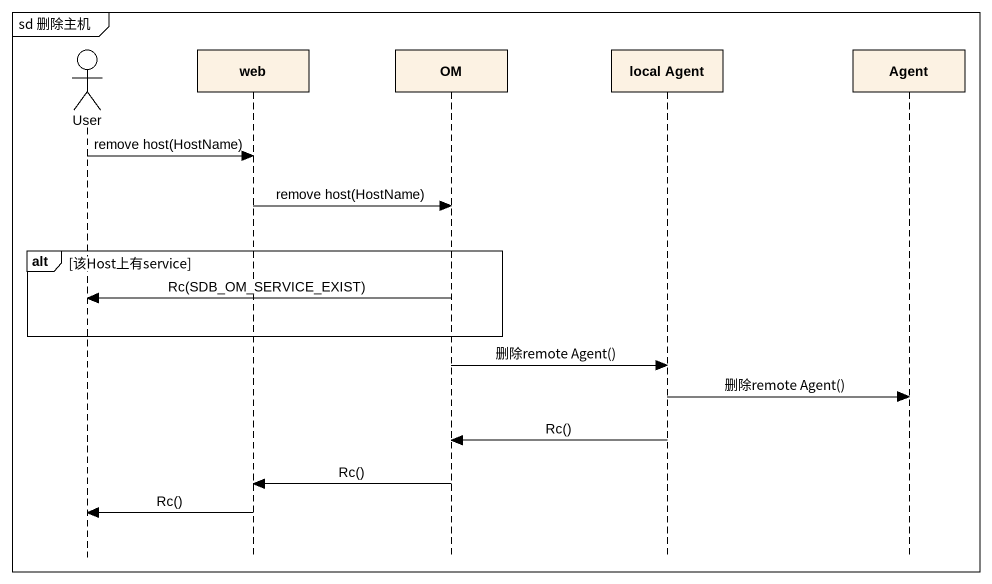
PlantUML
@startuml
mainframe sd 删除主机
hide footbox
actor User
participant web
participant OM
participant "local Agent" as local_Agent
participant "Agent" as Agent_

User -> web : remove host(HostName)
web -> OM : remove host(HostName)
alt 该Host上有service
  OM -> User : Rc(SDB_OM_SERVICE_EXIST)
end
OM -> local_Agent : 删除remote Agent()
local_Agent -> Agent_ : 删除remote Agent()
local_Agent -> OM : Rc()
OM -> web : Rc()
web -> User : Rc()
@enduml
